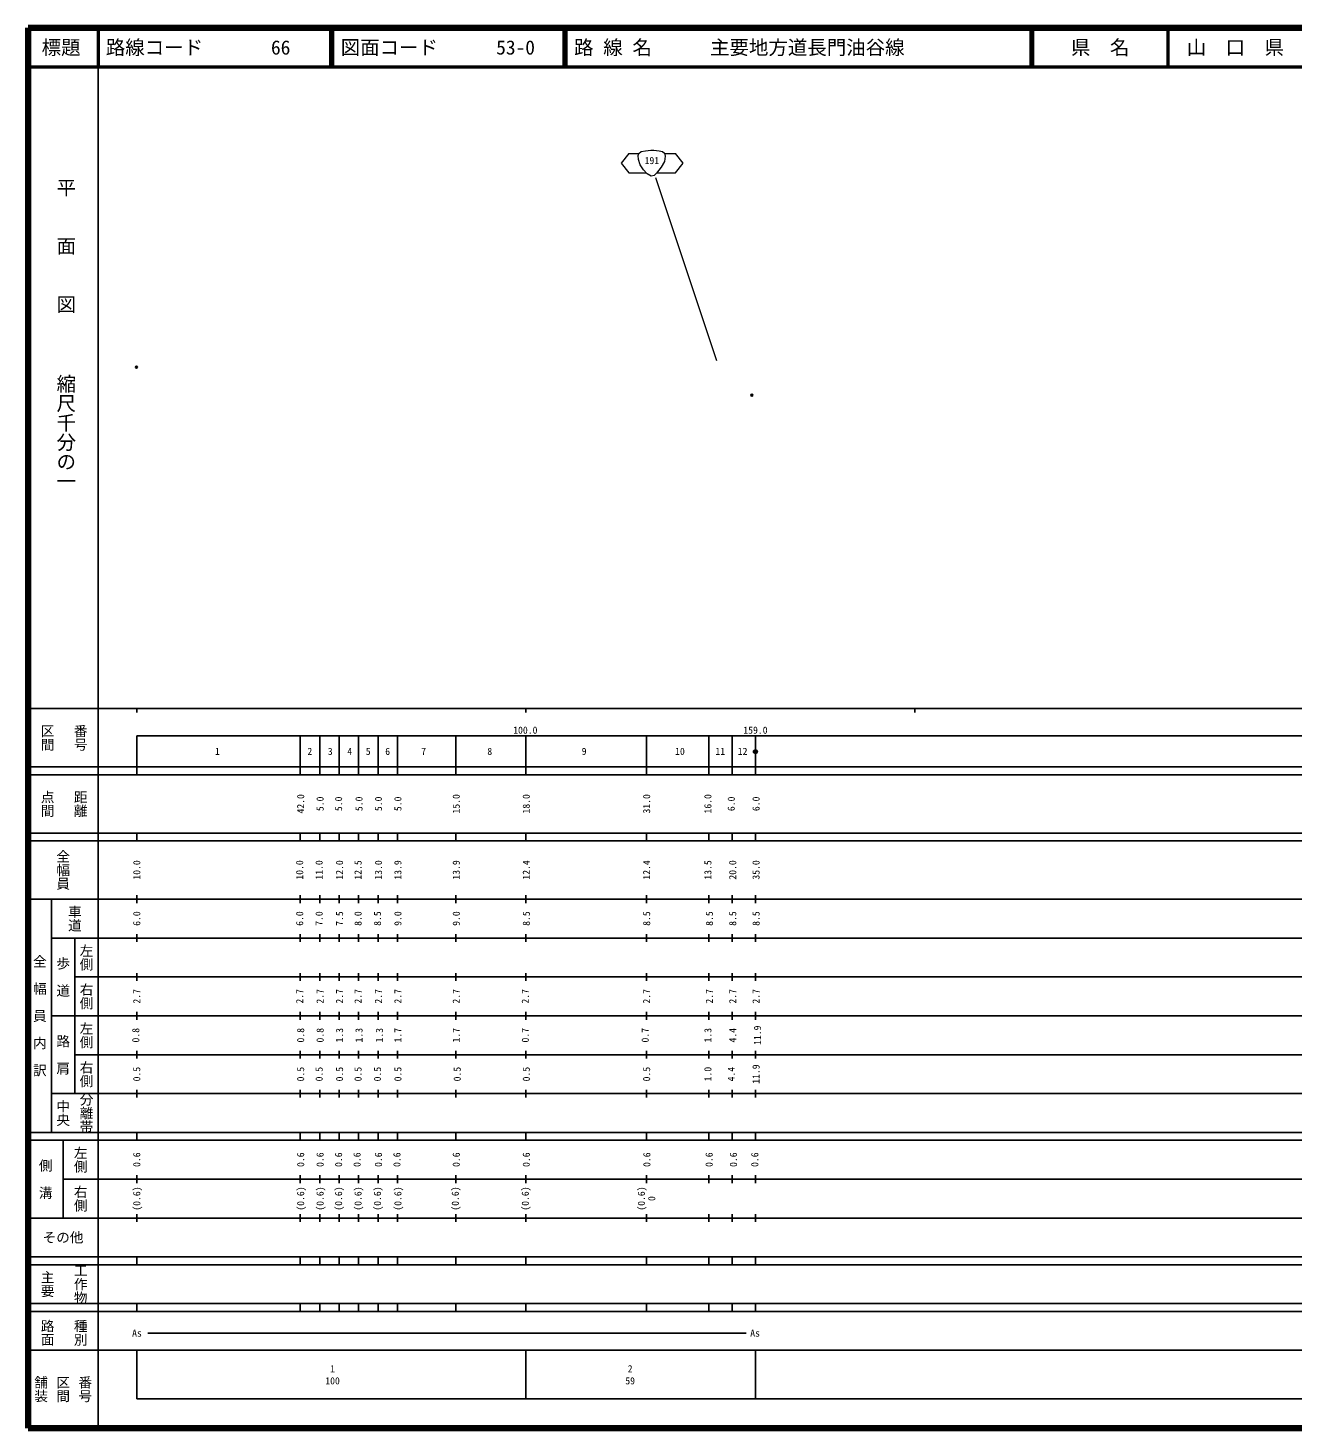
# Model space of a CAD drawing. Units: millimetres on the paper, with parts at other scales. Extents: x 40 to 680, y 20 to 380.
# Drawn here: x 40 to 365.2, y 20 to 380 of the extents above; entities that cross this region are included whole.
import ezdxf
from ezdxf.enums import TextEntityAlignment as Align

# ---------------------------------------------------------------- set-up
doc = ezdxf.new("R2010")
doc.units = ezdxf.units.MM
doc.header["$PDMODE"] = 32
doc.header["$PDSIZE"] = 0.5
doc.layers.add('M-OTRS', color=6, linetype='Continuous')
for name, color, linetype, lineweight in [('M-STR-STRC', 7, 'Continuous', 13), ('M-TTL', 2, 'Continuous', 140), ('M-TTL-BAND', 7, 'Continuous', 25), ('M-TTL-LINE', 7, 'Continuous', 50), ('M-TTL-TXT', 7, 'Continuous', 13)]:
    doc.layers.add(name, color=color, linetype=linetype, lineweight=lineweight)
doc.styles.add('@ＭＳ ゴシック', font='')
doc.styles.add('ＭＳ ゴシック', font='')
doc.styles.get('@ＭＳ ゴシック').set_extended_font_data('@MS Gothic')
doc.styles.get('ＭＳ ゴシック').set_extended_font_data('MS Gothic')

msp = doc.modelspace()

# ---------------------------------------------------------------- linework, layer by layer
at = {"layer": 'M-OTRS'}
for p in [(67.874, 292.797), (226.074, 285.564)]:
    msp.add_point(p, dxfattribs=at)
at = {"layer": 'M-STR-STRC'}
for p, q in [((194.445, 347.738), (192.445, 345.238)), ((194.445, 347.738), (196.985, 347.738)), ((196.835, 347.212), (196.987, 347.746)), ((196.91, 346.144), (196.835, 347.212)), ((197.393, 344.848), (196.91, 346.144)), ((196.987, 347.746), (197.598, 348.203)), ((197.598, 348.203), (198.716, 348.431)), ((198.716, 348.431), (200.089, 348.608)), ((200.089, 348.608), (200.884, 348.589)), ((200.884, 348.589), (202.225, 348.454)), ((202.225, 348.454), (203.064, 348.225)), ((203.596, 345.709), (202.756, 344.21)), ((203.064, 348.225), (203.623, 347.793)), ((203.826, 347.005), (203.596, 345.709)), ((203.623, 347.793), (203.826, 347.005)), ((203.637, 347.738), (206.445, 347.738)), ((208.445, 345.238), (206.445, 347.738)), ((192.445, 345.238), (194.445, 342.738)), ((194.445, 342.738), (198.943, 342.738)), ((198.205, 343.551), (197.393, 344.848)), ((199.196, 342.458), (198.205, 343.551)), ((200.158, 341.928), (199.196, 342.458)), ((200.925, 342.05), (200.158, 341.928)), ((201.586, 342.711), (200.925, 342.05)), ((202.756, 344.21), (201.586, 342.711)), ((201.586, 342.738), (206.445, 342.738)), ((206.445, 342.738), (208.445, 345.238)), ((217.04, 294.414), (201.363, 341.467))]:
    msp.add_line(p, q, dxfattribs=at)
at = {"layer": 'M-TTL'}
for p, q in [((40, 380), (40, 20)), ((680, 380), (40, 380)), ((40, 20), (680, 20))]:
    msp.add_line(p, q, dxfattribs=at)
at = {"layer": 'M-TTL-BAND'}
for p, q in [((58, 370), (58, 20)), ((40, 205), (579, 205)), ((68, 205), (68, 204)), ((168, 205), (168, 204)), ((268, 205), (268, 204)), ((68, 198), (579, 198)), ((68, 198), (68, 188)), ((110, 198), (110, 188)), ((115, 198), (115, 188)), ((120, 198), (120, 188)), ((125, 198), (125, 188)), ((130, 198), (130, 188)), ((135, 198), (135, 188)), ((150, 198), (150, 188)), ((168, 198), (168, 188)), ((199, 198), (199, 188)), ((215, 198), (215, 188)), ((221, 198), (221, 188)), ((227, 198), (227, 188)), ((40, 190), (579, 190)), ((40, 188), (579, 188)), ((40, 173), (579, 173)), ((68, 171), (68, 173)), ((110, 173), (110, 171)), ((115, 173), (115, 171)), ((120, 173), (120, 171)), ((125, 173), (125, 171)), ((130, 173), (130, 171)), ((135, 173), (135, 171)), ((150, 173), (150, 171)), ((168, 173), (168, 171)), ((199, 173), (199, 171)), ((215, 173), (215, 171)), ((221, 173), (221, 171)), ((227, 173), (227, 171)), ((40, 171), (579, 171)), ((40, 156), (579, 156)), ((46, 96), (46, 156)), ((68, 155), (68, 157)), ((110, 157), (110, 155)), ((115, 157), (115, 155)), ((120, 157), (120, 155)), ((125, 157), (125, 155)), ((130, 157), (130, 155)), ((135, 157), (135, 155)), ((150, 157), (150, 155)), ((168, 157), (168, 155)), ((199, 157), (199, 155)), ((215, 157), (215, 155)), ((221, 157), (221, 155)), ((227, 157), (227, 155)), ((46, 146), (579, 146)), ((52, 146), (52, 106)), ((68, 145), (68, 147)), ((110, 147), (110, 145)), ((115, 147), (115, 145)), ((120, 147), (120, 145)), ((125, 147), (125, 145)), ((130, 147), (130, 145)), ((135, 147), (135, 145)), ((150, 147), (150, 145)), ((168, 147), (168, 145)), ((199, 147), (199, 145)), ((215, 147), (215, 145)), ((221, 147), (221, 145)), ((227, 147), (227, 145)), ((68, 135), (68, 137)), ((110, 137), (110, 135)), ((115, 137), (115, 135)), ((120, 137), (120, 135)), ((125, 137), (125, 135)), ((130, 137), (130, 135)), ((135, 137), (135, 135)), ((150, 137), (150, 135)), ((168, 137), (168, 135)), ((199, 137), (199, 135)), ((215, 137), (215, 135)), ((221, 137), (221, 135)), ((227, 137), (227, 135)), ((52, 136), (579, 136)), ((46, 126), (579, 126)), ((68, 125), (68, 127)), ((110, 127), (110, 125)), ((115, 127), (115, 125)), ((120, 127), (120, 125)), ((125, 127), (125, 125)), ((130, 127), (130, 125)), ((135, 127), (135, 125)), ((150, 127), (150, 125)), ((168, 127), (168, 125)), ((199, 127), (199, 125)), ((215, 127), (215, 125)), ((221, 127), (221, 125)), ((227, 127), (227, 125)), ((52, 116), (579, 116)), ((68, 115), (68, 117)), ((110, 117), (110, 115)), ((115, 117), (115, 115)), ((120, 117), (120, 115)), ((125, 117), (125, 115)), ((130, 117), (130, 115)), ((135, 117), (135, 115)), ((150, 117), (150, 115)), ((168, 117), (168, 115)), ((199, 117), (199, 115)), ((215, 117), (215, 115)), ((221, 117), (221, 115)), ((227, 117), (227, 115)), ((46, 106), (579, 106)), ((68, 105), (68, 107)), ((110, 107), (110, 105)), ((115, 107), (115, 105)), ((120, 107), (120, 105)), ((125, 107), (125, 105)), ((130, 107), (130, 105)), ((135, 107), (135, 105)), ((150, 107), (150, 105)), ((168, 107), (168, 105)), ((199, 107), (199, 105)), ((215, 107), (215, 105)), ((221, 107), (221, 105)), ((227, 107), (227, 105)), ((40, 96), (579, 96)), ((40, 94), (579, 94)), ((49, 94), (49, 74)), ((68, 94), (68, 96)), ((110, 96), (110, 94)), ((115, 96), (115, 94)), ((120, 96), (120, 94)), ((125, 96), (125, 94)), ((130, 96), (130, 94)), ((135, 96), (135, 94)), ((150, 96), (150, 94)), ((168, 96), (168, 94)), ((199, 96), (199, 94)), ((215, 96), (215, 94)), ((221, 96), (221, 94)), ((227, 96), (227, 94)), ((49, 84), (579, 84)), ((68, 83), (68, 85)), ((110, 85), (110, 83)), ((115, 85), (115, 83)), ((120, 85), (120, 83)), ((125, 85), (125, 83)), ((130, 85), (130, 83)), ((135, 85), (135, 83)), ((150, 85), (150, 83)), ((168, 85), (168, 83)), ((199, 85), (199, 83)), ((215, 85), (215, 83)), ((221, 85), (221, 83)), ((227, 85), (227, 83)), ((40, 74), (579, 74)), ((68, 73), (68, 75)), ((110, 75), (110, 73)), ((115, 75), (115, 73)), ((120, 75), (120, 73)), ((125, 75), (125, 73)), ((130, 75), (130, 73)), ((135, 75), (135, 73)), ((150, 75), (150, 73)), ((168, 75), (168, 73)), ((199, 75), (199, 73)), ((215, 75), (215, 73)), ((221, 75), (221, 73)), ((227, 75), (227, 73)), ((40, 64), (579, 64)), ((40, 62), (579, 62)), ((68, 62), (68, 64)), ((110, 64), (110, 62)), ((115, 64), (115, 62)), ((120, 64), (120, 62)), ((125, 64), (125, 62)), ((130, 64), (130, 62)), ((135, 64), (135, 62)), ((150, 64), (150, 62)), ((168, 64), (168, 62)), ((199, 64), (199, 62)), ((215, 64), (215, 62)), ((221, 64), (221, 62)), ((227, 64), (227, 62)), ((40, 52), (579, 52)), ((68, 50), (68, 52)), ((110, 52), (110, 50)), ((115, 52), (115, 50)), ((120, 52), (120, 50)), ((125, 52), (125, 50)), ((130, 52), (130, 50)), ((135, 52), (135, 50)), ((150, 52), (150, 50)), ((168, 52), (168, 50)), ((199, 52), (199, 50)), ((215, 52), (215, 50)), ((221, 52), (221, 50)), ((227, 52), (227, 50)), ((40, 50), (579, 50)), ((70.805, 44.406), (224.636, 44.406)), ((40, 40), (579, 40)), ((68, 40), (68, 27.5)), ((168, 40), (168, 27.5)), ((227, 40), (227, 27.5)), ((68, 27.5), (579, 27.5))]:
    msp.add_line(p, q, dxfattribs=at)
at = {"layer": 'M-TTL-BAND', "lineweight": 13}
for radius in [0.5, 0.4, 0.3, 0.2, 0.1, 0.02]:
    msp.add_circle((227, 193.916), radius, dxfattribs=at)
at = {"layer": 'M-TTL-BAND'}
msp.add_point((227, 193.916), dxfattribs=at)
at = {"layer": 'M-TTL-LINE'}
for p, q in [((58, 380), (58, 370)), ((117.75, 380), (117.75, 370)), ((118.25, 380), (118.25, 370)), ((177.75, 380), (177.75, 370)), ((178.25, 380), (178.25, 370)), ((297.75, 380), (297.75, 370)), ((298.25, 380), (298.25, 370)), ((333, 380), (333, 370)), ((40, 370), (680, 370))]:
    msp.add_line(p, q, dxfattribs=at)

# ---------------------------------------------------------------- texts
at = {"layer": 'M-STR-STRC', "style": 'ＭＳ ゴシック'}
msp.add_text('191', height=1.833, dxfattribs=at).set_placement((198.508, 344.458), align=Align.BOTTOM_LEFT)
at = {"layer": 'M-TTL-BAND', "style": '@ＭＳ ゴシック'}
for s, p in [('平\u3000\u3000面\u3000\u3000図', (49.777, 306.475)), ('縮尺千分の一', (49.777, 261.03))]:
    msp.add_text(s, height=3.666, rotation=270, dxfattribs=at).set_placement(p, align=Align.MIDDLE_RIGHT)
at = {"layer": 'M-TTL-BAND'}
for s, height, rotation, style, p in [('区間', 2.566, 270, '@ＭＳ ゴシック', (45, 197.5)), ('番号', 2.566, 270, '@ＭＳ ゴシック', (53.5, 197.5)), ('点間', 2.566, 270, '@ＭＳ ゴシック', (45, 180.5)), ('距離', 2.566, 270, '@ＭＳ ゴシック', (53.5, 180.5)), ('42.0', 1.833, 90, 'ＭＳ ゴシック', (110.074, 180.5)), ('5.0', 1.833, 90, 'ＭＳ ゴシック', (115.074, 180.5)), ('5.0', 1.833, 90, 'ＭＳ ゴシック', (119.824, 180.5)), ('5.0', 1.833, 90, 'ＭＳ ゴシック', (125.074, 180.5)), ('5.0', 1.833, 90, 'ＭＳ ゴシック', (130.074, 180.5)), ('5.0', 1.833, 90, 'ＭＳ ゴシック', (135.075, 180.5)), ('15.0', 1.833, 90, 'ＭＳ ゴシック', (150.075, 180.5)), ('18.0', 1.833, 90, 'ＭＳ ゴシック', (168.076, 180.5)), ('31.0', 1.833, 90, 'ＭＳ ゴシック', (199.014, 180.5)), ('16.0', 1.833, 90, 'ＭＳ ゴシック', (214.765, 180.5)), ('6.0', 1.833, 90, 'ＭＳ ゴシック', (220.765, 180.5)), ('6.0', 1.833, 90, 'ＭＳ ゴシック', (227.14, 180.5)), ('全幅員', 2.566, 270, '@ＭＳ ゴシック', (49, 163.5)), ('10.0', 1.833, 90, 'ＭＳ ゴシック', (67.947, 163.5)), ('10.0', 1.833, 90, 'ＭＳ ゴシック', (109.824, 163.5)), ('11.0', 1.833, 90, 'ＭＳ ゴシック', (114.824, 163.5)), ('12.0', 1.833, 90, 'ＭＳ ゴシック', (120.074, 163.5)), ('12.5', 1.833, 90, 'ＭＳ ゴシック', (124.824, 163.5)), ('13.0', 1.833, 90, 'ＭＳ ゴシック', (130.074, 163.5)), ('13.9', 1.833, 90, 'ＭＳ ゴシック', (135.075, 163.5)), ('13.9', 1.833, 90, 'ＭＳ ゴシック', (150.075, 163.5)), ('12.4', 1.833, 90, 'ＭＳ ゴシック', (168.076, 163.5)), ('12.4', 1.833, 90, 'ＭＳ ゴシック', (199.014, 163.5)), ('13.5', 1.833, 90, 'ＭＳ ゴシック', (214.765, 163.5)), ('20.0', 1.833, 90, 'ＭＳ ゴシック', (221.14, 163.5)), ('35.0', 1.833, 90, 'ＭＳ ゴシック', (227.14, 163.5)), ('車道', 2.566, 270, '@ＭＳ ゴシック', (52, 151)), ('6.0', 1.833, 90, 'ＭＳ ゴシック', (67.947, 151)), ('6.0', 1.833, 90, 'ＭＳ ゴシック', (109.824, 151)), ('7.0', 1.833, 90, 'ＭＳ ゴシック', (114.824, 151)), ('7.5', 1.833, 90, 'ＭＳ ゴシック', (120.074, 151)), ('8.0', 1.833, 90, 'ＭＳ ゴシック', (124.824, 151)), ('8.5', 1.833, 90, 'ＭＳ ゴシック', (129.824, 151)), ('9.0', 1.833, 90, 'ＭＳ ゴシック', (135.075, 151)), ('9.0', 1.833, 90, 'ＭＳ ゴシック', (150.075, 151)), ('8.5', 1.833, 90, 'ＭＳ ゴシック', (168.076, 151)), ('8.5', 1.833, 90, 'ＭＳ ゴシック', (199.014, 151)), ('8.5', 1.833, 90, 'ＭＳ ゴシック', (215.14, 151)), ('8.5', 1.833, 90, 'ＭＳ ゴシック', (221.14, 151)), ('8.5', 1.833, 90, 'ＭＳ ゴシック', (227.14, 151)), ('左側', 2.566, 270, '@ＭＳ ゴシック', (55, 141)), ('全\u3000幅\u3000員\u3000内\u3000訳', 2.566, 270, '@ＭＳ ゴシック', (43, 126)), ('歩\u3000道', 2.566, 270, '@ＭＳ ゴシック', (49, 136)), ('右側', 2.566, 270, '@ＭＳ ゴシック', (55, 131)), ('2.7', 1.833, 90, 'ＭＳ ゴシック', (67.947, 131)), ('2.7', 1.833, 90, 'ＭＳ ゴシック', (109.824, 131)), ('2.7', 1.833, 90, 'ＭＳ ゴシック', (115.074, 131)), ('2.7', 1.833, 90, 'ＭＳ ゴシック', (120.074, 131)), ('2.7', 1.833, 90, 'ＭＳ ゴシック', (124.824, 131)), ('2.7', 1.833, 90, 'ＭＳ ゴシック', (130.074, 131)), ('2.7', 1.833, 90, 'ＭＳ ゴシック', (135.075, 131)), ('2.7', 1.833, 90, 'ＭＳ ゴシック', (150.075, 131)), ('2.7', 1.833, 90, 'ＭＳ ゴシック', (167.826, 131)), ('2.7', 1.833, 90, 'ＭＳ ゴシック', (199.014, 131)), ('2.7', 1.833, 90, 'ＭＳ ゴシック', (215.14, 131)), ('2.7', 1.833, 90, 'ＭＳ ゴシック', (221.14, 131)), ('2.7', 1.833, 90, 'ＭＳ ゴシック', (227.14, 131)), ('左側', 2.566, 270, '@ＭＳ ゴシック', (55, 121)), ('0.8', 1.833, 90, 'ＭＳ ゴシック', (67.697, 121)), ('0.8', 1.833, 90, 'ＭＳ ゴシック', (110.074, 121)), ('0.8', 1.833, 90, 'ＭＳ ゴシック', (115.074, 121)), ('1.3', 1.833, 90, 'ＭＳ ゴシック', (120.074, 121)), ('1.3', 1.833, 90, 'ＭＳ ゴシック', (125.074, 121)), ('1.3', 1.833, 90, 'ＭＳ ゴシック', (130.324, 121)), ('1.7', 1.833, 90, 'ＭＳ ゴシック', (135.075, 121)), ('1.7', 1.833, 90, 'ＭＳ ゴシック', (150.075, 121)), ('0.7', 1.833, 90, 'ＭＳ ゴシック', (167.826, 121)), ('0.7', 1.833, 90, 'ＭＳ ゴシック', (198.639, 121)), ('1.3', 1.833, 90, 'ＭＳ ゴシック', (214.765, 121)), ('4.4', 1.833, 90, 'ＭＳ ゴシック', (221.14, 121)), ('11.9', 1.833, 90, 'ＭＳ ゴシック', (227.516, 121)), ('路\u3000肩', 2.566, 270, '@ＭＳ ゴシック', (49, 116)), ('右側', 2.566, 270, '@ＭＳ ゴシック', (55, 111)), ('0.5', 1.833, 90, 'ＭＳ ゴシック', (67.947, 111)), ('0.5', 1.833, 90, 'ＭＳ ゴシック', (110.074, 111)), ('0.5', 1.833, 90, 'ＭＳ ゴシック', (114.824, 111)), ('0.5', 1.833, 90, 'ＭＳ ゴシック', (120.074, 111)), ('0.5', 1.833, 90, 'ＭＳ ゴシック', (124.824, 111)), ('0.5', 1.833, 90, 'ＭＳ ゴシック', (129.824, 111)), ('0.5', 1.833, 90, 'ＭＳ ゴシック', (135.075, 111)), ('0.5', 1.833, 90, 'ＭＳ ゴシック', (150.325, 111)), ('0.5', 1.833, 90, 'ＭＳ ゴシック', (168.076, 111)), ('0.5', 1.833, 90, 'ＭＳ ゴシック', (199.014, 111)), ('1.0', 1.833, 90, 'ＭＳ ゴシック', (214.765, 111)), ('4.4', 1.833, 90, 'ＭＳ ゴシック', (220.765, 111)), ('11.9', 1.833, 90, 'ＭＳ ゴシック', (227.14, 111)), ('分離帯', 2.566, 270, '@ＭＳ ゴシック', (55, 101)), ('中央', 2.566, 270, '@ＭＳ ゴシック', (49, 101)), ('左側', 2.566, 270, '@ＭＳ ゴシック', (53.5, 89)), ('0.6', 1.833, 90, 'ＭＳ ゴシック', (67.947, 89)), ('0.6', 1.833, 90, 'ＭＳ ゴシック', (110.074, 89)), ('0.6', 1.833, 90, 'ＭＳ ゴシック', (115.074, 89)), ('0.6', 1.833, 90, 'ＭＳ ゴシック', (119.824, 89)), ('0.6', 1.833, 90, 'ＭＳ ゴシック', (124.574, 89)), ('0.6', 1.833, 90, 'ＭＳ ゴシック', (130.074, 89)), ('0.6', 1.833, 90, 'ＭＳ ゴシック', (134.825, 89)), ('0.6', 1.833, 90, 'ＭＳ ゴシック', (150.075, 89)), ('0.6', 1.833, 90, 'ＭＳ ゴシック', (168.076, 89)), ('0.6', 1.833, 90, 'ＭＳ ゴシック', (199.077, 89)), ('0.6', 1.833, 90, 'ＭＳ ゴシック', (215.078, 89)), ('0.6', 1.833, 90, 'ＭＳ ゴシック', (221.328, 89)), ('0.6', 1.833, 90, 'ＭＳ ゴシック', (226.828, 89)), ('側\u3000溝', 2.566, 270, '@ＭＳ ゴシック', (44.5, 84)), ('右側', 2.566, 270, '@ＭＳ ゴシック', (53.5, 79)), ('(0.6)', 1.833, 90, 'ＭＳ ゴシック', (67.947, 79)), ('(0.6)', 1.833, 90, 'ＭＳ ゴシック', (110.074, 79)), ('(0.6)', 1.833, 90, 'ＭＳ ゴシック', (115.074, 79)), ('(0.6)', 1.833, 90, 'ＭＳ ゴシック', (119.824, 79)), ('(0.6)', 1.833, 90, 'ＭＳ ゴシック', (124.824, 79)), ('(0.6)', 1.833, 90, 'ＭＳ ゴシック', (129.824, 79)), ('(0.6)', 1.833, 90, 'ＭＳ ゴシック', (135.075, 79)), ('(0.6)', 1.833, 90, 'ＭＳ ゴシック', (149.825, 79)), ('(0.6)', 1.833, 90, 'ＭＳ ゴシック', (167.826, 79)), ('(0.6)', 1.833, 90, 'ＭＳ ゴシック', (197.664, 79)), ('0', 1.833, 90, 'ＭＳ ゴシック', (200.322, 79)), ('工作物', 2.566, 270, '@ＭＳ ゴシック', (53.5, 57)), ('主要', 2.566, 270, '@ＭＳ ゴシック', (45, 57)), ('路面', 2.566, 270, '@ＭＳ ゴシック', (45, 44.5)), ('種別', 2.566, 270, '@ＭＳ ゴシック', (53.5, 44.5)), ('舗装', 2.566, 270, '@ＭＳ ゴシック', (43.333, 30)), ('区間', 2.566, 270, '@ＭＳ ゴシック', (49, 30)), ('番号', 2.566, 270, '@ＭＳ ゴシック', (54.667, 30))]:
    msp.add_text(s, height=height, rotation=rotation, dxfattribs=dict(at, style=style)).set_placement(p, align=Align.MIDDLE_CENTER)
at = {"layer": 'M-TTL-BAND', "style": 'ＭＳ ゴシック'}
for s, height, p in [('100.0', 1.833, (167.844, 199.445)), ('159.0', 1.833, (227, 199.445)), ('1', 1.833, (88.698, 194)), ('2', 1.833, (112.449, 194)), ('3', 1.833, (117.699, 194)), ('4', 1.833, (122.699, 194)), ('5', 1.833, (127.449, 194)), ('6', 1.833, (132.45, 194)), ('7', 1.833, (141.7, 194)), ('8', 1.833, (158.701, 194)), ('9', 1.833, (182.951, 194)), ('10', 1.833, (207.594, 194)), ('11', 1.833, (217.953, 194)), ('12', 1.833, (223.703, 194)), ('その他', 2.566, (49, 69)), ('As', 1.833, (68.006, 44.406)), ('As', 1.833, (226.9, 44.406)), ('1', 1.833, (118.288, 35.238)), ('2', 1.833, (194.787, 35.238)), ('100', 1.833, (118.288, 32.131)), ('59', 1.833, (194.787, 32.131))]:
    msp.add_text(s, height=height, dxfattribs=at).set_placement(p, align=Align.MIDDLE_CENTER)
at = {"layer": 'M-TTL-TXT', "style": 'ＭＳ ゴシック'}
for s, p in [('標題', (48.5, 375)), ('県\u3000名', (315.625, 375)), ('山\u3000口\u3000県', (350.375, 375))]:
    msp.add_text(s, height=3.666, dxfattribs=at).set_placement(p, align=Align.MIDDLE_CENTER)
for s, p in [('路線コード       66', (60, 375)), ('図面コード      53-0', (120.38, 375)), ('路 線 名      主要地方道長門油谷線', (180.38, 375))]:
    msp.add_text(s, height=3.666, dxfattribs=at).set_placement(p, align=Align.MIDDLE_LEFT)

doc.saveas('drawing.dxf')
